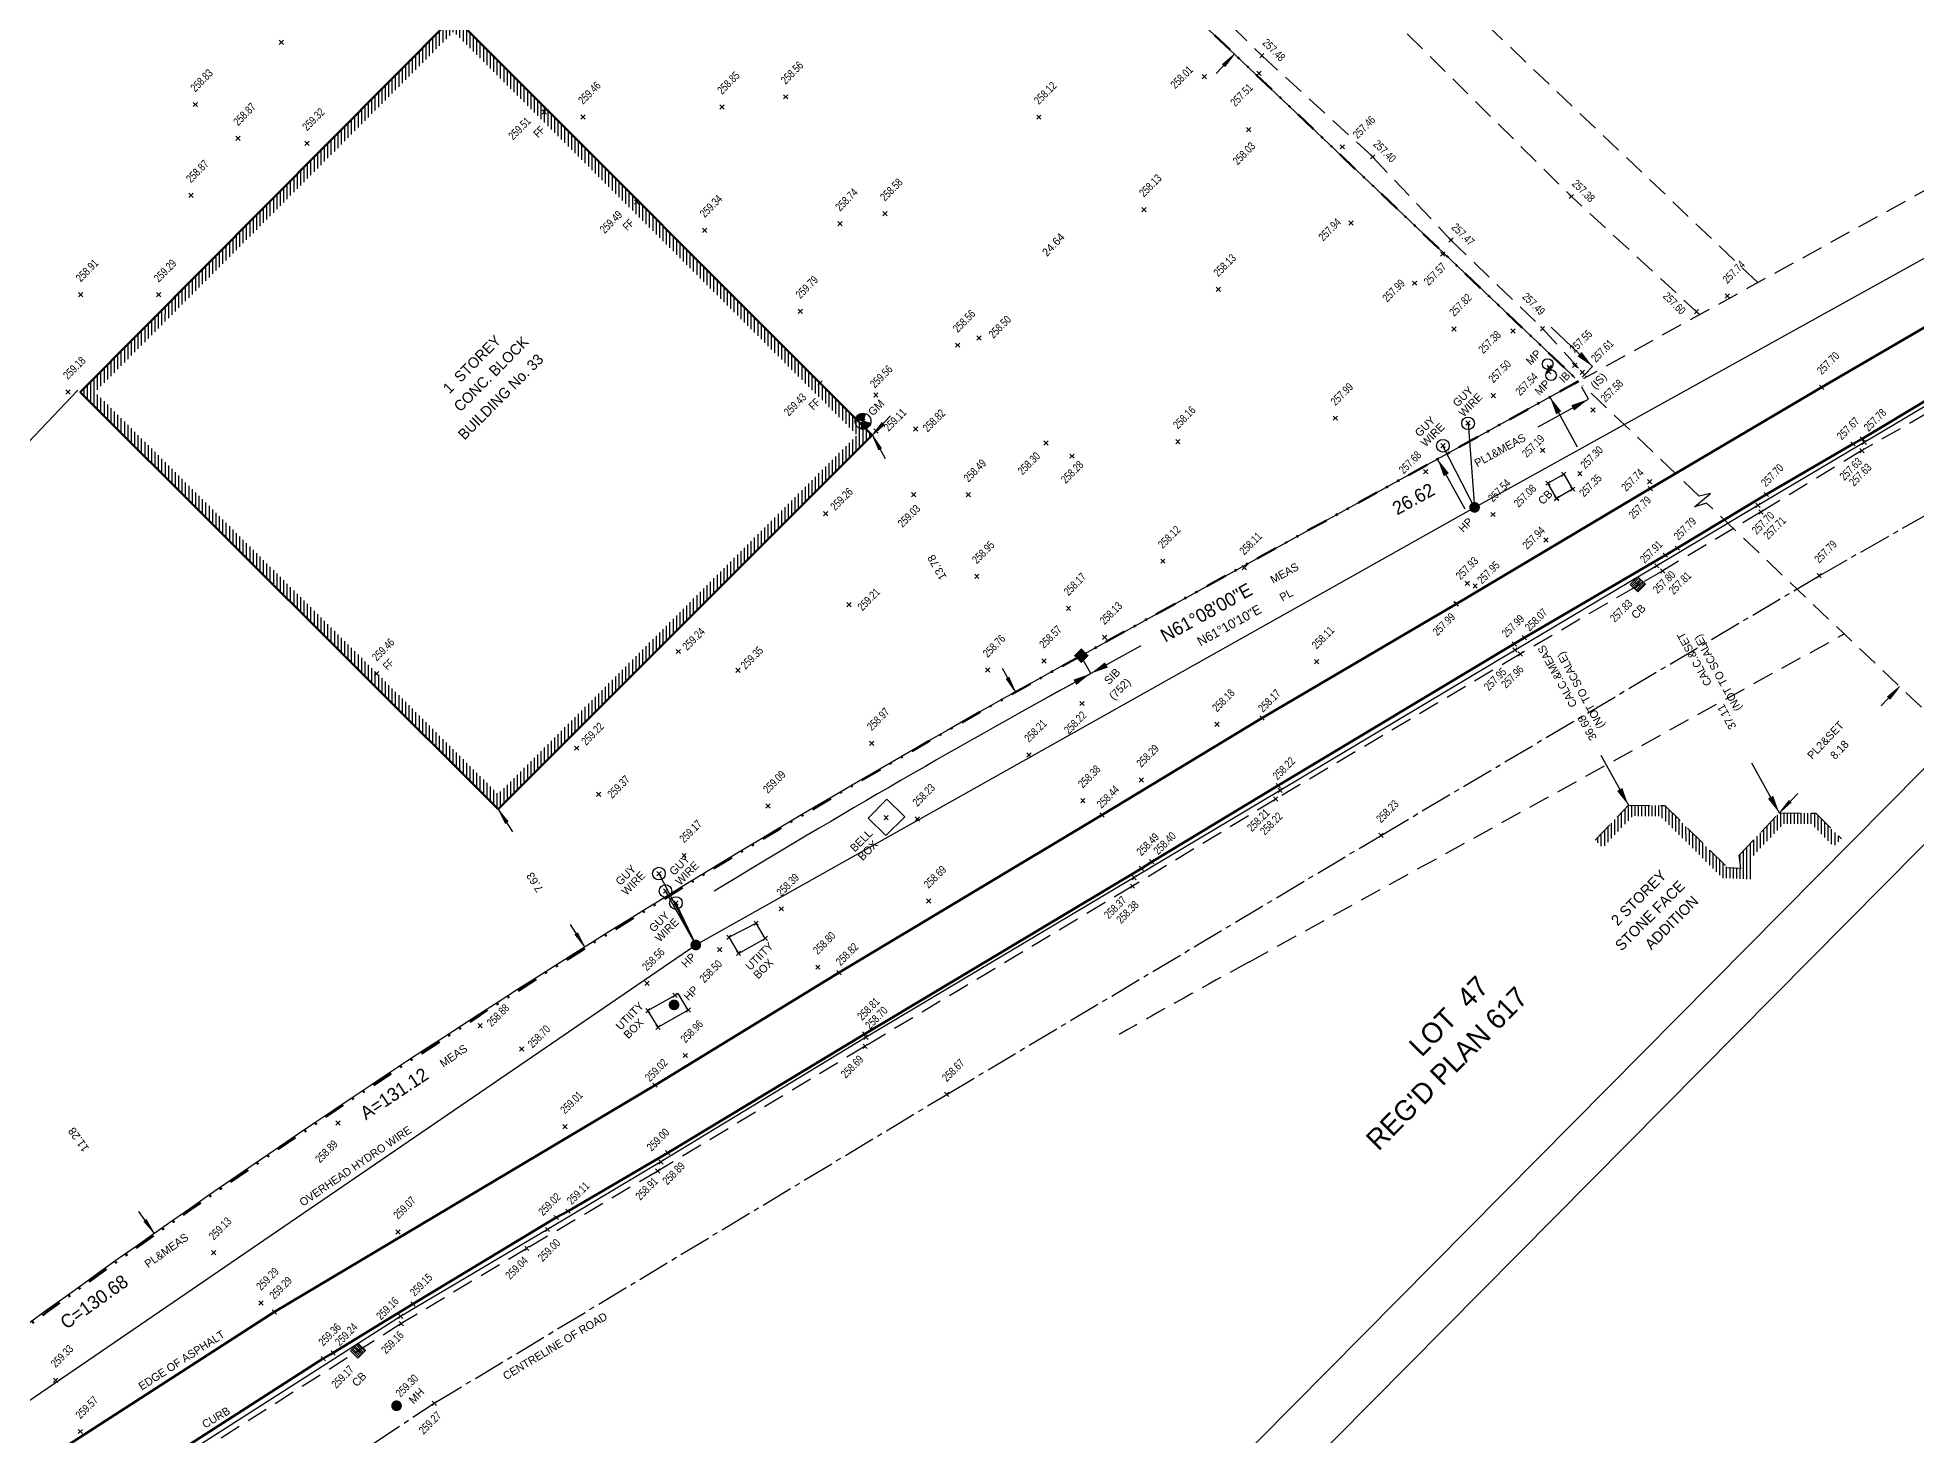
# Model space of a CAD drawing. Header units: metres. Extents: x 588040 to 588395, y 4834075 to 4834430.
# Drawn here: x 588261.8 to 588349.9, y 4834211 to 4834276.6 of the extents above; entities that cross this region are included whole.
import ezdxf
from ezdxf.enums import TextEntityAlignment as Align

# ---------------------------------------------------------------- set-up
doc = ezdxf.new("R2010")
doc.units = ezdxf.units.M
doc.header["$LTSCALE"] = 2
doc.set_wipeout_variables(frame=1)
doc.header["$PDMODE"] = 3
doc.header["$PDSIZE"] = 0.1
for name, pattern in [('CENTER', [2, 1.25, -0.25, 0.25, -0.25]), ('CENTER2', [1.125, 0.75, -0.125, 0.125, -0.125]), ('DASH2DOT', [1.25, 0.5, -0.25, 0, -0.25, 0, -0.25]), ('DASHED', [0.75, 0.5, -0.25])]:
    doc.linetypes.add(name, pattern=pattern)
for name, color, linetype in [('A-BARS', 20, 'Continuous'), ('A-BORDER', 135, 'Continuous'), ('A-HATCH', 8, 'Continuous'), ('A-LABLE', 30, 'Continuous'), ('A-METHOD', 41, 'Continuous'), ('A-SETBACKS', 124, 'Continuous'), ('A-UL', 4, 'DASHED'), ('A-ULTEXT', 4, 'Continuous'), ('BEARING1', 1, 'Continuous'), ('DISTANCE1', 3, 'Continuous'), ('ELEVATION-ASPHALT', 8, 'Continuous'), ('ELEVATION-CB', 6, 'Continuous'), ('ELEVATION-CL', 4, 'Continuous'), ('ELEVATION-CURB', 4, 'Continuous'), ('ELEVATION-FF', 6, 'Continuous'), ('ELEVATION-GUTTER', 11, 'Continuous'), ('ELEVATION-MH', 6, 'Continuous'), ('LINE-ASPHALT', 8, 'DASHED'), ('LINE-BLD', 1, 'Continuous'), ('LINE-BOUNDARY', 2, 'Continuous'), ('LINE-CL', 4, 'CENTER'), ('LINE-CURB', 131, 'Continuous'), ('LINE-FENCE', 11, 'FENCELINE 3'), ('LINE-GUTTER', 11, 'Continuous'), ('LINE-UTILITY', 5, 'Continuous'), ('LINE-UTILITY BOX', 6, 'Continuous'), ('MSPOINT-ASPHALT', 8, 'Continuous'), ('MSPOINT-BBX', 11, 'Continuous'), ('MSPOINT-CB', 6, 'Continuous'), ('MSPOINT-CL', 4, 'Continuous'), ('MSPOINT-CURB', 131, 'Continuous'), ('MSPOINT-FF', 6, 'Continuous'), ('MSPOINT-GAS', 40, 'Continuous'), ('MSPOINT-GROUND', 10, 'Continuous'), ('MSPOINT-GUTTER', 11, 'Continuous'), ('MSPOINT-MH', 6, 'Continuous'), ('MSPOINT-POST', 21, 'Continuous'), ('MSPOINT-UTILITY', 5, 'Continuous'), ('MSPOINT-UTILITY BOX', 6, 'Continuous'), ('SYMBOL-BBX', 6, 'Continuous'), ('SYMBOL-CB', 6, 'Continuous'), ('SYMBOL-GAS', 40, 'Continuous'), ('SYMBOL-MH', 6, 'Continuous'), ('SYMBOL-POST', 21, 'Continuous'), ('SYMBOL-UTILITY', 5, 'Continuous'), ('T-HYDRO', 9, 'OVERHEAD')]:
    doc.layers.add(name, color=color, linetype=linetype)
for name, color, linetype, lineweight in [('ELEVATION-GROUND', 10, 'Continuous', 5), ('SP-EXISTING BUILDINGS', 162, 'Continuous', 50), ('SP-LIMIT', 222, 'DASH2DOT', 50), ('SP-STREET', 7, 'Continuous', 50)]:
    doc.layers.add(name, color=color, linetype=linetype, lineweight=lineweight)
doc.styles.add('BEARING1', font='MSURVEY.SHX', dxfattribs={"height": 0.375})
doc.styles.add('DISTANCE1', font='MSURVEY.SHX', dxfattribs={"height": 0.375})
doc.styles.add('DS175', font='MSDASHED.SHX', dxfattribs={"height": 1.09375})
doc.styles.add('ELEVATION', font='MSURVEY.SHX', dxfattribs={"width": 0.8, "height": 0.375})
doc.styles.add('LEROY60', font='MSURVEY.SHX', dxfattribs={"height": 0.3})
doc.styles.add('LY060', font='MSURVEY.SHX', dxfattribs={"height": 0.15})
doc.linetypes.add('FENCELINE 3', pattern='A,0.3,-0.05,["X",Standard,S=0.1,R=0,X=0,Y=-0.05],-0.125', length=0.475)
doc.linetypes.add('OVERHEAD', pattern='A,0.5,-0.2,["OH",Standard,S=0.1,R=0,X=-0.1,Y=-0.05],-0.2', length=0.9)

# ---------------------------------------------------------------- blocks, each defined once
blk = doc.blocks.new('ICM_FSIP')
at = {"const_width": 1}
blk.add_lwpolyline([(-0.5, 0, 1), (0.5, 0, 1)], format="xyb", close=True, dxfattribs=at)
blk = doc.blocks.new('CBIMP')
for p, q in [((-1, -1), (-1, 1)), ((-0.7, -1), (-0.7, 1)), ((-0.39, -1), (-0.39, 1)), ((-0.09, -1), (-0.09, 1)), ((0.21, -1), (0.21, 1)), ((0.52, -1), (0.52, 1)), ((0.82, -1), (0.82, 1))]:
    blk.add_line(p, q)
blk.add_lwpolyline([(1, -1), (1, 1), (-1, 1), (-1, -1)], close=True)
blk = doc.blocks.new('MMARR')
for p, q in [((0.5, 0), (3, 0.25)), ((0.03, 0), (5, 0)), ((0.5, 0), (3, -0.25))]:
    blk.add_line(p, q)
blk.add_solid([(0.5, 0), (3, 0.25), (0.5, 0), (3, -0.25)])
blk = doc.blocks.new('ICI_FSC')
for p, q in [((4.2, -4.2), (-4.2, 4.2)), ((0, 0), (-4.2, -4.2)), ((0, 0), (4.2, 4.2))]:
    blk.add_line(p, q)
at = {"const_width": 5.96}
for points in [[(2.1, 2.1, 0.41373), (-2.1, 2.1, -0.245163)], [(2.1, -2.1, -0.41373), (-2.1, -2.1, 0.245163)]]:
    blk.add_lwpolyline(points, format="xyb", dxfattribs=at)
blk.add_circle((0, 0), 5.96)

msp = doc.modelspace()

# ---------------------------------------------------------------- hatches: boundary and pattern name
at = {"layer": 'A-HATCH', "transparency": 33554687}
h = msp.add_hatch(dxfattribs=at)
h.set_pattern_fill('ANSI31', color=256, scale=0.05, angle=45)
h.paths.add_polyline_path([(588263.816, 4834259.946), (588281.327, 4834277.547), (588300.947, 4834257.933), (588283.413, 4834240.4)])
h.paths.add_polyline_path([(588264.522, 4834259.947), (588281.328, 4834276.839), (588300.24, 4834257.933), (588283.413, 4834241.107)], flags=16)
h = msp.add_hatch(dxfattribs=at)
h.set_pattern_fill('ANSI31', color=256, scale=0.05, angle=45)
h.paths.add_polyline_path([(588335.193, 4834238.598), (588336.603, 4834240.081), (588337.89, 4834240.07), (588340.815, 4834237.172), (588342.226, 4834237.112), (588342.105, 4834238.068), (588343.675, 4834239.719), (588344.962, 4834239.707), (588346.022, 4834238.658), (588346.374, 4834239.013), (588345.17, 4834240.206), (588343.462, 4834240.221), (588341.579, 4834238.241), (588341.656, 4834237.637), (588341.03, 4834237.663), (588338.098, 4834240.568), (588336.39, 4834240.583), (588334.831, 4834238.943)])

# ---------------------------------------------------------------- linework, layer by layer
at = {"layer": 'A-BARS'}
msp.add_solid([(588310.395, 4834247.592, 173.064), (588310.747, 4834247.947, 173.064), (588310.75, 4834247.24, 173.064), (588311.102, 4834247.595, 173.064)], dxfattribs=at)
at = {"layer": 'A-BORDER', "color": 2}
msp.add_line((588391.516, 4834283.954), (588187.858, 4834078.413), dxfattribs=at)
at = {"layer": 'A-BORDER', "color": 1}
msp.add_line((588395.051, 4834283.97), (588187.874, 4834074.878), dxfattribs=at)
at = {"layer": 'A-LABLE'}
for p, q in [((588332.768, 4834262.996, -0.057), (588334.712, 4834261.147, -0.057)), ((588334.712, 4834261.147, -0.057), (588334.053, 4834260.454, -0.057)), ((588332.166, 4834258.321), (588334.516, 4834259.616)), ((588334.011, 4834257.366), (588332.715, 4834259.716)), ((588334.516, 4834259.616), (588334.054, 4834260.454)), ((588328.74, 4834254.46), (588327.445, 4834256.81)), ((588311.184, 4834246.754), (588310.723, 4834247.592)), ((588313.535, 4834248.05), (588311.184, 4834246.754)), ((588308.834, 4834245.459), (588311.184, 4834246.754)), ((588335.095, 4834242.933), (588336.39, 4834240.583)), ((588342.167, 4834242.571), (588343.462, 4834240.221))]:
    msp.add_line(p, q, dxfattribs=at)
at = {"layer": 'A-LABLE', "elevation": -0.041}
msp.add_lwpolyline([(588340.057, 4834254.745), (588339.495, 4834254.565), (588340.239, 4834255.195), (588339.71, 4834255.075)], dxfattribs=at)
at = {"layer": 'A-LABLE'}
msp.add_arc((588530.541, 4833846.703), 456.243, 118.73713, 121.29719, dxfattribs=at)
at = {"layer": 'A-LABLE', "color": 30}
for points in [[(588334.003, 4834261.625, -0.057), (588334.712, 4834261.147, -0.057), (588334.196, 4834261.829, -0.057)], [(588333.247, 4834259.046), (588332.715, 4834259.716), (588333.001, 4834258.91)], [(588333.846, 4834259.085), (588334.516, 4834259.616), (588333.71, 4834259.331)], [(588327.977, 4834256.141), (588327.445, 4834256.81), (588327.73, 4834256.004)], [(588311.854, 4834247.286), (588311.184, 4834246.754), (588311.991, 4834247.04)], [(588310.514, 4834246.222), (588311.184, 4834246.754), (588310.378, 4834246.468)], [(588335.858, 4834241.253), (588336.39, 4834240.583), (588336.104, 4834241.39)], [(588342.93, 4834240.891), (588343.462, 4834240.221), (588343.176, 4834241.027)]]:
    msp.add_solid(points, dxfattribs=at)
at = {"layer": 'A-UL', "extrusion": (-0.001402, 0.001333, 0.999998)}
msp.add_line((588342.453, 4834265.084, -0.051), (588212.372, 4834388.764, -0.399), dxfattribs=at)
at = {"layer": 'A-UL'}
for p, q in [((588334.053, 4834260.454), (588357.384, 4834273.315)), ((588339.71, 4834255.075, -0.042), (588334.053, 4834260.454, -0.057)), ((588351.211, 4834244.14, -0.011), (588340.057, 4834254.745, -0.041)), ((588318.629, 4834233.251, -0.024), (588346.503, 4834248.617, -0.024))]:
    msp.add_line(p, q, dxfattribs=at)
msp.add_arc((588530.541, 4833846.703), 440.824, 118.73713, 119.64202, dxfattribs=at)
at = {"layer": 'LINE-ASPHALT'}
for p, q in [((588352.483, 4834264.275), (588345.452, 4834260.176)), ((588345.452, 4834260.176), (588337.411, 4834255.423)), ((588337.411, 4834255.423), (588328.33, 4834250.031)), ((588328.305, 4834250.013), (588319.209, 4834244.667)), ((588328.33, 4834250.031), (588328.305, 4834250.013)), ((588319.209, 4834244.667), (588311.716, 4834240.127)), ((588311.716, 4834240.127), (588299.391, 4834232.739)), ((588299.391, 4834232.739), (588290.766, 4834227.464)), ((588290.766, 4834227.464), (588272.92, 4834216.834)), ((588272.92, 4834216.834), (588261.355, 4834209.371))]:
    msp.add_line(p, q, dxfattribs=at)
at = {"layer": 'LINE-ASPHALT', "flags": 128}
msp.add_lwpolyline([(588339.728, 4834263.582), (588333.72, 4834269.116), (588325.87, 4834276.89), (588316.759, 4834285.892), (588309.448, 4834293.162), (588302.347, 4834299.816), (588294.236, 4834307.283), (588286.871, 4834314.283), (588280.668, 4834320.217), (588272.337, 4834328.471), (588261.205, 4834338.534), (588255.74, 4834344.256), (588248.411, 4834351.335), (588240.963, 4834358.741), (588232.48, 4834366.532), (588224.063, 4834374.691), (588215.782, 4834381.559), (588208.126, 4834386.503), (588207.803, 4834386.614)], dxfattribs=at)
at = {"layer": 'LINE-ASPHALT', "elevation": 257.474}
msp.add_lwpolyline([(588202.725, 4834381.536), (588204.55, 4834381.249), (588209.385, 4834379.613), (588213.959, 4834376.36), (588221.886, 4834368.942), (588228.483, 4834362.374), (588235.462, 4834355.86), (588241.824, 4834349.359), (588250.179, 4834341.368), (588256.745, 4834334.986), (588263.863, 4834327.928), (588269.103, 4834323.158), (588276.744, 4834315.985), (588281.448, 4834311.452), (588288.529, 4834304.616), (588296.2, 4834297.255), (588299.668, 4834293.995), (588305.548, 4834288.866), (588313.503, 4834281.311), (588319.206, 4834275.718), (588324.401, 4834270.977), (588328.073, 4834267.075), (588332.363, 4834262.927), (588334.426, 4834260.659)], dxfattribs=at)
at = {"layer": 'LINE-BLD'}
for p, q in [((588281.327, 4834277.547, 261.172), (588263.816, 4834259.946, 260.924)), ((588300.947, 4834257.933, 259.462), (588281.327, 4834277.547, 261.172)), ((588263.816, 4834259.946, 260.924), (588283.413, 4834240.4, 259.644)), ((588283.413, 4834240.4, 259.644), (588300.947, 4834257.933, 259.462))]:
    msp.add_line(p, q, dxfattribs=at)
at = {"layer": 'LINE-BLD', "linetype": 'DASHED'}
for p, q in [((588334.831, 4834238.943), (588336.39, 4834240.583)), ((588336.39, 4834240.583), (588338.098, 4834240.568)), ((588338.098, 4834240.568), (588341.03, 4834237.663)), ((588341.579, 4834238.241), (588343.462, 4834240.221)), ((588343.462, 4834240.221), (588345.17, 4834240.206)), ((588345.17, 4834240.206), (588346.374, 4834239.013)), ((588341.03, 4834237.663), (588341.656, 4834237.637)), ((588341.656, 4834237.637), (588341.579, 4834238.241))]:
    msp.add_line(p, q, dxfattribs=at)
at = {"layer": 'LINE-BOUNDARY'}
for p, q in [((588334.053, 4834260.454), (588209.372, 4834378.999)), ((588310.723, 4834247.592), (588334.053, 4834260.454))]:
    msp.add_line(p, q, dxfattribs=at)
msp.add_arc((588530.541, 4833846.703), 457.2, 118.73713, 135.16897, dxfattribs=at)
at = {"layer": 'LINE-CL', "linetype": 'CENTER2'}
for p, q in [((588345.332, 4834251.341, 257.785), (588365.449, 4834262.775, 257.449)), ((588324.794, 4834239.169, 258.231), (588345.332, 4834251.341, 257.785)), ((588304.439, 4834227.03, 258.668), (588324.794, 4834239.169, 258.231)), ((588280.415, 4834212.555, 259.272), (588304.439, 4834227.03, 258.668)), ((588256.907, 4834196.985, 259.695), (588280.415, 4834212.555, 259.272))]:
    msp.add_line(p, q, dxfattribs=at)
at = {"layer": 'LINE-CURB', "linetype": 'Continuous'}
for p, q in [((588353.764, 4834261.619), (588347.354, 4834257.758)), ((588353.912, 4834261.426), (588347.446, 4834257.589)), ((588347.446, 4834257.589), (588342.461, 4834254.639)), ((588346.918, 4834257.524), (588342.849, 4834255.147)), ((588347.354, 4834257.758), (588346.918, 4834257.524)), ((588342.461, 4834254.639), (588337.721, 4834251.806)), ((588342.849, 4834255.147), (588338.678, 4834252.632)), ((588338.678, 4834252.632), (588338.121, 4834252.306)), ((588337.721, 4834251.806), (588331.074, 4834247.856)), ((588338.121, 4834252.306), (588331.509, 4834248.433)), ((588331.509, 4834248.433), (588331.039, 4834248.143)), ((588331.039, 4834248.143), (588319.978, 4834241.506)), ((588331.074, 4834247.856), (588320.067, 4834241.277)), ((588320.067, 4834241.277), (588313.223, 4834237.193)), ((588319.978, 4834241.506), (588314.045, 4834237.934)), ((588313.559, 4834237.623), (588300.586, 4834229.859)), ((588314.045, 4834237.934), (588313.559, 4834237.623)), ((588313.223, 4834237.193), (588300.655, 4834229.706)), ((588300.655, 4834229.706), (588291.042, 4834223.865)), ((588300.586, 4834229.859), (588291.358, 4834224.295)), ((588291.042, 4834223.865), (588285.722, 4834220.699)), ((588291.358, 4834224.295), (588286.689, 4834221.558)), ((588286.137, 4834221.261), (588279.423, 4834217.211)), ((588286.689, 4834221.558), (588286.137, 4834221.261)), ((588285.722, 4834220.699), (588278.839, 4834216.625)), ((588278.839, 4834216.625), (588263.275, 4834206.676)), ((588279.423, 4834217.211), (588275.676, 4834214.909)), ((588275.676, 4834214.909), (588275.214, 4834214.647)), ((588275.214, 4834214.647), (588263.384, 4834207.038))]:
    msp.add_line(p, q, dxfattribs=at)
at = {"layer": 'LINE-FENCE'}
msp.add_line((588263.706, 4834260.044), (588255.333, 4834251.211), dxfattribs=at)
at = {"layer": 'LINE-GUTTER', "linetype": 'DASHED'}
for p, q in [((588354.34, 4834261.204), (588347.336, 4834257.209)), ((588347.336, 4834257.209), (588342.605, 4834254.329)), ((588342.605, 4834254.329), (588337.996, 4834251.567)), ((588337.996, 4834251.567), (588331.328, 4834247.676)), ((588331.328, 4834247.676), (588319.86, 4834240.871)), ((588319.86, 4834240.871), (588313.145, 4834236.789)), ((588313.145, 4834236.789), (588300.615, 4834229.288)), ((588300.615, 4834229.288), (588290.893, 4834223.439)), ((588290.893, 4834223.439), (588284.755, 4834219.809)), ((588284.755, 4834219.809), (588278.87, 4834216.287)), ((588278.87, 4834216.287), (588263.026, 4834206.212))]:
    msp.add_line(p, q, dxfattribs=at)
at = {"layer": 'LINE-UTILITY', "linetype": 'OVERHEAD'}
for p, q in [((588329.177, 4834254.545), (588370.737, 4834277.564)), ((588292.675, 4834234.033), (588329.177, 4834254.545)), ((588261.412, 4834212.66), (588292.675, 4834234.033))]:
    msp.add_line(p, q, dxfattribs=at)
at = {"layer": 'LINE-UTILITY'}
for p, q in [((588328.874, 4834258.485), (588329.177, 4834254.545)), ((588329.177, 4834254.545), (588327.693, 4834257.433)), ((588290.945, 4834237.382), (588292.675, 4834234.033)), ((588292.675, 4834234.033), (588291.254, 4834236.559)), ((588291.744, 4834236, 259.043), (588292.675, 4834234.033))]:
    msp.add_line(p, q, dxfattribs=at)
at = {"layer": 'LINE-UTILITY BOX', "linetype": 'Continuous'}
for p, q in [((588294.222, 4834234.394), (588295.504, 4834235.056)), ((588295.929, 4834234.339), (588295.504, 4834235.056)), ((588294.222, 4834234.394), (588294.675, 4834233.638)), ((588294.675, 4834233.638), (588295.929, 4834234.339)), ((588290.425, 4834230.955), (588291.843, 4834231.754)), ((588292.321, 4834230.98), (588291.843, 4834231.754)), ((588290.906, 4834230.176), (588290.425, 4834230.955)), ((588292.321, 4834230.98), (588290.906, 4834230.176))]:
    msp.add_line(p, q, dxfattribs=at)
at = {"layer": 'MSPOINT-ASPHALT'}
for p in [(588319.206, 4834275.718, 257.484), (588324.401, 4834270.977, 257.397), (588333.72, 4834269.116, 257.382), (588328.073, 4834267.075, 257.474), (588339.581, 4834263.717, 257.599), (588332.363, 4834262.927, 257.485), (588334.234, 4834260.87, 257.612), (588345.452, 4834260.176, 257.703), (588337.411, 4834255.423, 257.792), (588328.305, 4834250.013, 257.989), (588328.33, 4834250.031, 257.993), (588319.209, 4834244.667, 258.17), (588311.716, 4834240.127, 258.439), (588299.391, 4834232.739, 258.823), (588290.766, 4834227.464, 259.016), (588272.92, 4834216.834, 259.287)]:
    msp.add_point(p, dxfattribs=at)
at = {"layer": 'MSPOINT-BBX'}
msp.add_point((588301.599, 4834239.996, 258.432), dxfattribs=at)
at = {"layer": 'MSPOINT-CB'}
for p in [(588333.355, 4834256.096, 257.084), (588332.618, 4834255.681, 257.077), (588333.773, 4834255.397, 257.348), (588333.024, 4834254.959, 257.374), (588333.026, 4834254.978, 257.378), (588336.831, 4834250.937, 257.831), (588276.837, 4834215.018, 259.168)]:
    msp.add_point(p, dxfattribs=at)
at = {"layer": 'MSPOINT-CL'}
for p in [(588345.332, 4834251.341, 257.785), (588324.794, 4834239.169, 258.231), (588304.439, 4834227.03, 258.668), (588280.415, 4834212.555, 259.272)]:
    msp.add_point(p, dxfattribs=at)
at = {"layer": 'MSPOINT-CURB'}
for p in [(588347.354, 4834257.758, 257.778), (588346.918, 4834257.524, 257.669), (588347.446, 4834257.589, 257.631), (588342.849, 4834255.147, 257.702), (588342.461, 4834254.639, 257.701), (588338.678, 4834252.632, 257.793), (588337.721, 4834251.806, 257.797), (588338.121, 4834252.306, 257.906), (588331.039, 4834248.143, 257.993), (588331.509, 4834248.433, 258.067), (588331.074, 4834247.856, 257.947), (588319.978, 4834241.506, 258.222), (588320.067, 4834241.277, 258.209), (588313.559, 4834237.623, 258.493), (588314.045, 4834237.934, 258.397), (588313.223, 4834237.193, 258.37), (588300.586, 4834229.859, 258.811), (588300.655, 4834229.706, 258.696), (588291.358, 4834224.295, 259.001), (588291.042, 4834223.865, 258.89), (588286.137, 4834221.261, 259.016), (588286.689, 4834221.558, 259.112), (588285.722, 4834220.699, 259.003), (588278.839, 4834216.625, 259.161), (588279.423, 4834217.211, 259.154), (588275.214, 4834214.647, 259.358), (588275.676, 4834214.909, 259.239)]:
    msp.add_point(p, dxfattribs=at)
at = {"layer": 'MSPOINT-FF'}
for p in [(588285.579, 4834273.078, 259.507), (588289.904, 4834268.864, 259.493), (588298.495, 4834260.37, 259.429), (588277.721, 4834246.747, 259.458)]:
    msp.add_point(p, dxfattribs=at)
at = {"layer": 'MSPOINT-GAS'}
msp.add_point((588300.514, 4834258.583, 259.71), dxfattribs=at)
at = {"layer": 'MSPOINT-GROUND'}
for p in [(588273.248, 4834276.344, 258.766), (588316.512, 4834274.729, 258.007), (588319.071, 4834274.888, 257.513), (588296.881, 4834273.789, 258.562), (588269.21, 4834273.429, 258.832), (588287.389, 4834272.845, 259.462), (588293.906, 4834273.313, 258.849), (588308.753, 4834272.835, 258.123), (588271.221, 4834271.842, 258.873), (588318.59, 4834272.255, 258.029), (588274.454, 4834271.604, 259.321), (588322.979, 4834271.444, 257.459), (588269.01, 4834269.171, 258.874), (588301.54, 4834268.31, 258.582), (588313.68, 4834268.503, 258.13), (588293.089, 4834267.536, 259.344), (588299.437, 4834267.84, 258.741), (588323.384, 4834267.87, 257.936), (588327.683, 4834266.421, 257.569), (588326.366, 4834265.055, 257.988), (588263.842, 4834264.521, 258.907), (588267.499, 4834264.509, 259.287), (588317.167, 4834264.765, 258.125), (588341.03, 4834264.449, 257.739), (588297.578, 4834263.739, 259.79), (588304.952, 4834262.148, 258.562), (588305.949, 4834262.489, 258.499), (588328.219, 4834262.905, 257.816), (588330.979, 4834262.807, 257.384), (588332.699, 4834261.054, 257.538), (588333.866, 4834261.201, 257.553), (588263.244, 4834259.953, 259.181), (588301.114, 4834259.816, 259.559), (588330.058, 4834259.786, 257.505), (588322.658, 4834258.725, 257.988), (588334.733, 4834259.105, 257.582), (588301.127, 4834258.123, 259.111), (588302.987, 4834258.215, 258.816), (588309.094, 4834257.558, 258.303), (588310.312, 4834256.945, 258.277), (588315.27, 4834257.629, 258.162), (588332.369, 4834257.213, 257.192), (588326.892, 4834256.215, 257.679), (588334.114, 4834256.119, 257.302), (588302.885, 4834255.143, 259.033), (588305.455, 4834255.143, 258.49), (588337.382, 4834255.75, 257.742), (588298.764, 4834254.246, 259.262), (588330.037, 4834254.21, 257.539), (588332.527, 4834253.02, 257.94), (588314.565, 4834252.023, 258.12), (588318.381, 4834251.721, 258.114), (588305.847, 4834251.312, 258.949), (588328.836, 4834250.981, 257.927), (588329.208, 4834250.856, 257.952), (588299.858, 4834249.987, 259.211), (588310.145, 4834249.815, 258.172), (588311.834, 4834248.456, 258.133), (588291.852, 4834247.789, 259.237), (588308.999, 4834247.347, 258.568), (588321.772, 4834247.314, 258.106), (588294.649, 4834246.907, 259.35), (588306.356, 4834246.92, 258.76), (588310.773, 4834245.352, 258.221), (588317.106, 4834244.373, 258.184), (588287.094, 4834243.258, 259.224), (588300.923, 4834243.49, 258.972), (588308.297, 4834242.943, 258.211), (588288.127, 4834241.096, 259.367), (588313.557, 4834241.77, 258.291), (588296.056, 4834240.548, 259.094), (588310.817, 4834240.8, 258.383), (588303.06, 4834239.937, 258.23), (588292.131, 4834238.229, 259.168), (588296.687, 4834235.727, 258.388), (588303.585, 4834236.095, 258.689), (588293.798, 4834233.816, 258.5), (588290.384, 4834232.23, 258.561), (588298.396, 4834232.995, 258.797), (588282.566, 4834230.246, 258.885), (588284.518, 4834229.152, 258.701), (588292.186, 4834228.853, 258.96), (588275.903, 4834225.684, 258.891), (588286.547, 4834225.522, 259.015), (588278.72, 4834220.586, 259.073), (588270.08, 4834219.615, 259.125), (588272.299, 4834217.255, 259.289), (588262.671, 4834213.634, 259.329), (588263.829, 4834211.23, 259.571)]:
    msp.add_point(p, dxfattribs=at)
at = {"layer": 'MSPOINT-GUTTER'}
for p in [(588347.336, 4834257.209, 257.634), (588342.605, 4834254.329, 257.708), (588337.996, 4834251.567, 257.813), (588331.328, 4834247.676, 257.957), (588319.86, 4834240.871, 258.222), (588313.145, 4834236.789, 258.379), (588300.615, 4834229.288, 258.689), (588290.893, 4834223.439, 258.912), (588284.755, 4834219.809, 259.037), (588278.87, 4834216.287, 259.16)]:
    msp.add_point(p, dxfattribs=at)
at = {"layer": 'MSPOINT-MH'}
msp.add_point((588278.647, 4834212.436, 259.296), dxfattribs=at)
at = {"layer": 'MSPOINT-POST'}
for p in [(588332.649, 4834260.911, 257.447), (588332.679, 4834261.114, 257.456)]:
    msp.add_point(p, dxfattribs=at)
at = {"layer": 'MSPOINT-UTILITY'}
for p in [(588328.873, 4834258.494, 257.569), (588327.693, 4834257.433, 257.617), (588329.177, 4834254.545, 257.914), (588290.945, 4834237.382, 259.193), (588291.254, 4834236.559, 259.16), (588291.744, 4834236, 259.043), (588292.675, 4834234.033, 258.584), (588291.655, 4834231.227, 259.79)]:
    msp.add_point(p, dxfattribs=at)
at = {"layer": 'MSPOINT-UTILITY BOX'}
for p in [(588295.504, 4834235.056, 258.559), (588294.222, 4834234.394, 258.577), (588295.929, 4834234.339, 258.563), (588294.675, 4834233.638, 258.53), (588291.698, 4834231.672, 258.853), (588290.425, 4834230.955, 258.817), (588292.321, 4834230.98, 258.893), (588290.906, 4834230.176, 258.878)]:
    msp.add_point(p, dxfattribs=at)
at = {"layer": 'SP-EXISTING BUILDINGS', "elevation": 260.924}
msp.add_lwpolyline([(588263.816, 4834259.946), (588281.327, 4834277.547), (588300.947, 4834257.933), (588283.413, 4834240.4)], close=True, dxfattribs=at)
at = {"layer": 'SYMBOL-BBX', "elevation": 258.432}
msp.add_lwpolyline([(588301.589, 4834239.159), (588302.468, 4834240.047), (588301.637, 4834240.87), (588300.758, 4834239.983)], close=True, dxfattribs=at)
at = {"layer": 'SYMBOL-CB'}
for p, q in [((588332.618, 4834255.681), (588333.355, 4834256.096)), ((588333.355, 4834256.096), (588333.773, 4834255.397)), ((588333.026, 4834254.978), (588332.618, 4834255.681)), ((588333.773, 4834255.397), (588333.024, 4834254.959))]:
    msp.add_line(p, q, dxfattribs=at)
at = {"layer": 'SYMBOL-POST'}
for centre in [(588332.608, 4834261.263), (588332.764, 4834260.741)]:
    msp.add_circle(centre, 0.25, dxfattribs=at)
at = {"layer": 'SYMBOL-UTILITY'}
for centre in [(588328.874, 4834258.485), (588327.693, 4834257.433), (588290.945, 4834237.382), (588291.254, 4834236.559), (588291.744, 4834236)]:
    msp.add_circle(centre, 0.296, dxfattribs=at)

# ---------------------------------------------------------------- block references
at = {"layer": 'A-SETBACKS', "xscale": 0.25, "yscale": 0.25, "zscale": 0.25}
for p, rotation in [((588317.924, 4834275.789), 226.445160027935), ((588300.947, 4834257.933), 46.445160027935), ((588300.947, 4834257.933), 299.175079802423), ((588307.665, 4834245.9), 119.175079802423), ((588349.099, 4834246.149), 226.4433319505291), ((588343.462, 4834240.221), 46.44333195052901), ((588283.413, 4834240.4), 302.116921472768), ((588287.471, 4834233.936), 122.116921472768), ((588267.293, 4834220.512), 125.15435738449)]:
    msp.add_blockref('MMARR', p, dxfattribs=dict(at, rotation=rotation))
at = {"layer": 'SYMBOL-CB', "xscale": 0.25, "yscale": 0.25}
for p, rotation in [((588336.831, 4834250.937), 315.2636358721741), ((588276.837, 4834215.018), 45.26363585184026)]:
    msp.add_blockref('CBIMP', p, dxfattribs=dict(at, rotation=rotation))
at = {"layer": 'SYMBOL-GAS', "xscale": 0.06250000000000007, "yscale": 0.06250000000000007, "zscale": 1.25, "rotation": 27.4522571943989}
msp.add_blockref('ICI_FSC', (588300.514, 4834258.583, 259.71), dxfattribs=at)
at = {"layer": 'SYMBOL-MH', "xscale": 0.25, "yscale": 0.25}
msp.add_blockref('ICM_FSIP', (588278.647, 4834212.436), dxfattribs=at)
at = {"layer": 'SYMBOL-UTILITY', "xscale": 0.25, "yscale": 0.25}
for p in [(588329.177, 4834254.545), (588292.675, 4834234.033), (588291.655, 4834231.227)]:
    msp.add_blockref('ICM_FSIP', p, dxfattribs=at)

# ---------------------------------------------------------------- texts
at = {"layer": 'A-LABLE', "linetype": 'Continuous', "style": 'LEROY60'}
for s, height, rotation, p in [('1  STOREY', 0.5, 45.14306, (588281.126, 4834259.841, -820.44)), ('CONC. BLOCK', 0.5, 45.14306, (588281.637, 4834258.988, -820.44)), ('BUILDING No. 33', 0.5, 45.14306, (588281.83, 4834257.669, -820.44)), ('SIB', 0.375, 45.26364, (588312.038, 4834246.209, -1045.635)), ('(752)', 0.375, 45.26364, (588312.27, 4834245.489, -1045.635)), ('2 STOREY', 0.5, 45.14306, (588335.882, 4834234.903, -820.44)), ('STONE FACE', 0.5, 45.14306, (588336.068, 4834233.721, -820.44)), ('ADDITION', 0.5, 45.14306, (588337.465, 4834233.774, -820.44))]:
    msp.add_text(s, height=height, rotation=rotation, dxfattribs=at).set_placement(p)
at = {"layer": 'A-LABLE', "style": 'DISTANCE1'}
for s, rotation, p in [('MP', 45.13664, (588332.077, 4834261.445)), ('MP', 45.13664, (588332.487, 4834260.031)), ('(NOT TO SCALE)', 118.86694, (588340.746, 4834246.874)), ('(NOT TO SCALE)', 118.86694, (588334.323, 4834246.064))]:
    msp.add_text(s, height=0.375, rotation=rotation, dxfattribs=at).set_placement(p, align=Align.CENTER)
at = {"layer": 'A-LABLE', "style": 'LEROY60'}
for s, rotation, p in [('BELL', 45.26374, (588300.131, 4834238.359, -224.393)), ('BOX', 45.26374, (588300.498, 4834237.956, -224.393)), ('UTIITY', 45.26374, (588295.232, 4834232.817, -224.393)), ('BOX', 45.26374, (588295.599, 4834232.414, -224.393)), ('UTIITY', 45.26374, (588289.15, 4834230.013, -224.393)), ('BOX', 45.26374, (588289.517, 4834229.61, -224.393)), ('OVERHEAD HYDRO WIRE', 34.34352, (588274.258, 4834221.764, -224.393)), ('CENTRELINE OF ROAD', 31.06991, (588283.776, 4834213.627, -224.393)), ('EDGE OF ASPHALT', 32.83452, (588266.705, 4834213.144, -224.393)), ('CURB', 31.06991, (588269.674, 4834211.359, -224.393))]:
    msp.add_text(s, height=0.375, rotation=rotation, dxfattribs=at).set_placement(p)
at = {"layer": 'A-METHOD', "style": 'LEROY60'}
for s, rotation, p in [('(IS)', 45.2637, (588334.837, 4834260.059, -337.829)), ('PL1&MEAS', 28.86695, (588329.303, 4834256.419, -683.956)), ('MEAS', 28.86695, (588319.735, 4834250.958, -683.956)), ('PL', 28.86695, (588320.17, 4834250.127, -683.956)), ('MEAS', 34.81766, (588280.841, 4834228.28, -943.909)), ('PL&MEAS', 35.12745, (588267.001, 4834218.88, -943.374))]:
    msp.add_text(s, height=0.375, rotation=rotation, dxfattribs=at).set_placement(p)
at = {"layer": 'A-METHOD', "style": 'BEARING1'}
msp.add_text('N61°10\'10"E', height=0.4375, rotation=28.86695, dxfattribs=at).set_placement((588317.782, 4834248.826, -346.127), align=Align.CENTER)
at = {"layer": 'A-SETBACKS', "style": 'DISTANCE1'}
for s, rotation, p in [('24.64', 46.44516, (588309.571, 4834266.732, 259.462)), ('13.78', 119.17508, (588304.142, 4834251.825, 259.462)), ('CALC.&SET', 118.86695, (588339.648, 4834247.522)), ('CALC.&MEAS', 118.86695, (588333.226, 4834246.713)), ('36.68', 118.86695, (588334.624, 4834244.296)), ('37.11', 118.86695, (588341.158, 4834244.812)), ('PL2&SET', 46.44333, (588345.765, 4834243.503)), ('8.18', 46.44333, (588346.416, 4834243.056)), ('7.63', 122.11692, (588285.283, 4834237.068, 259.644)), ('11.28', 125.15436, (588263.894, 4834225.014, 259.878))]:
    msp.add_text(s, height=0.375, rotation=rotation, dxfattribs=at).set_placement(p, align=Align.CENTER)
at = {"layer": 'A-ULTEXT', "style": 'DS175'}
for s, p in [('LOT  47', (588326.691, 4834228.738, -38.624)), ("REG'D PLAN 617", (588324.675, 4834224.346, -38.624))]:
    msp.add_text(s, height=0.95, rotation=45.26378, dxfattribs=at).set_placement(p)
at = {"layer": 'BEARING1', "color": 3, "style": 'BEARING1'}
msp.add_text('N61°08\'00"E', height=0.625, rotation=28.86695, dxfattribs=at).set_placement((588316.755, 4834249.344, -346.127), align=Align.CENTER)
at = {"layer": 'DISTANCE1', "color": 3, "style": 'DISTANCE1'}
for s, rotation, p in [('26.62', 28.86695, (588326.162, 4834255.216, -346.127)), ('A=131.12', 33.52547, (588278.365, 4834227.327, -605.545)), ('C=130.68', 35.58336, (588264.29, 4834217.563, -605.545))]:
    msp.add_text(s, height=0.625, rotation=rotation, dxfattribs=at).set_placement(p, align=Align.TOP_CENTER)
at = {"layer": 'ELEVATION-ASPHALT', "style": 'ELEVATION', "width": 0.8}
for s, rotation, p in [('257.48', 315.26389, (588319.206, 4834276.281)), ('257.40', 315.26389, (588324.401, 4834271.539)), ('257.38', 315.26389, (588333.72, 4834269.679)), ('257.47', 315.26389, (588328.073, 4834267.638)), ('257.49', 315.26389, (588331.386, 4834264.383)), ('257.60', 315.26389, (588337.98, 4834264.413)), ('257.61', 45.26389, (588334.867, 4834261.317)), ('257.70', 45.26389, (588345.452, 4834260.738)), ('257.79', 45.26389, (588336.625, 4834253.975)), ('257.99', 45.26389, (588327.439, 4834248.499)), ('258.17', 45.26389, (588319.259, 4834244.914)), ('258.44', 45.26389, (588311.693, 4834240.411)), ('258.82', 45.26389, (588299.465, 4834233.035)), ('259.02', 45.26389, (588290.521, 4834227.603)), ('259.29', 45.26389, (588272.92, 4834217.396))]:
    msp.add_text(s, height=0.375, rotation=rotation, dxfattribs=at).set_placement(p)
at = {"layer": 'ELEVATION-CB', "style": 'ELEVATION', "width": 0.8}
for s, p in [('257.35', (588334.31, 4834255.009)), ('257.08', (588331.239, 4834254.521)), ('257.83', (588335.751, 4834249.131)), ('259.17', (588275.819, 4834213.225))]:
    msp.add_text(s, height=0.375, rotation=45.26389, dxfattribs=at).set_placement(p)
at = {"layer": 'ELEVATION-CL', "style": 'ELEVATION', "width": 0.8}
for s, p in [('257.79', (588345.332, 4834251.904)), ('258.23', (588324.794, 4834239.731)), ('258.67', (588304.439, 4834227.593)), ('259.27', (588279.917, 4834211.07))]:
    msp.add_text(s, height=0.375, rotation=45.26389, dxfattribs=at).set_placement(p)
at = {"layer": 'ELEVATION-CURB', "style": 'ELEVATION', "width": 0.8}
for s, p in [('257.67', (588346.387, 4834257.675)), ('257.78', (588347.649, 4834258.075)), ('257.70', (588342.834, 4834255.483)), ('257.63', (588346.511, 4834255.779)), ('257.70', (588342.402, 4834253.251)), ('257.79', (588338.74, 4834252.982)), ('257.91', (588337.157, 4834251.896)), ('257.80', (588337.764, 4834250.474)), ('257.99', (588330.68, 4834248.415)), ('258.07', (588331.764, 4834248.713)), ('257.95', (588329.844, 4834245.926)), ('258.22', (588319.938, 4834241.743)), ('258.21', (588318.743, 4834239.316)), ('258.49', (588313.559, 4834238.185)), ('258.40', (588314.352, 4834238.238)), ('258.37', (588312.034, 4834235.227)), ('258.81', (588300.47, 4834230.474)), ('258.70', (588300.84, 4834230.054)), ('259.00', (588290.604, 4834224.341)), ('258.89', (588291.339, 4834222.763)), ('259.11', (588286.859, 4834221.836)), ('259.02', (588285.516, 4834221.314)), ('259.00', (588285.494, 4834219.164)), ('259.15', (588279.502, 4834217.541)), ('259.16', (588277.92, 4834216.433)), ('259.36', (588275.214, 4834215.209)), ('259.24', (588275.988, 4834215.214))]:
    msp.add_text(s, height=0.375, rotation=45.26389, dxfattribs=at).set_placement(p)
at = {"layer": 'ELEVATION-FF', "style": 'ELEVATION', "width": 0.8}
for s, p in [('259.51', (588284.112, 4834271.739)), ('FF', (588285.289, 4834271.846)), ('259.49', (588288.4, 4834267.353)), ('FF', (588289.473, 4834267.485)), ('259.43', (588297.031, 4834258.798)), ('FF', (588298.196, 4834259.078)), ('259.46', (588277.721, 4834247.31)), ('FF', (588278.232, 4834246.878))]:
    msp.add_text(s, height=0.375, rotation=45.26389, dxfattribs=at).set_placement(p)
at = {"layer": 'ELEVATION-GROUND', "style": 'ELEVATION', "width": 0.8}
for s, p in [('258.56', (588296.881, 4834274.351)), ('258.83', (588269.21, 4834273.991)), ('258.85', (588293.906, 4834273.876)), ('258.01', (588315.152, 4834274.139)), ('259.46', (588287.389, 4834273.407)), ('258.12', (588308.753, 4834273.397)), ('257.51', (588317.958, 4834273.306)), ('258.87', (588271.221, 4834272.405)), ('259.32', (588274.454, 4834272.167)), ('257.46', (588323.698, 4834271.795)), ('258.03', (588318.071, 4834270.569)), ('258.87', (588269.01, 4834269.734)), ('258.74', (588299.437, 4834268.402)), ('258.58', (588301.54, 4834268.872)), ('258.13', (588313.68, 4834269.065)), ('259.34', (588293.089, 4834268.099)), ('257.94', (588322.088, 4834267)), ('258.91', (588263.842, 4834265.083)), ('259.29', (588267.499, 4834265.071)), ('258.13', (588317.167, 4834265.327)), ('257.57', (588327.023, 4834264.913, -257.474)), ('257.74', (588341.03, 4834265.012)), ('259.79', (588297.578, 4834264.302)), ('257.99', (588325.084, 4834264.14)), ('257.82', (588328.219, 4834263.468)), ('258.56', (588304.952, 4834262.711)), ('258.50', (588306.625, 4834262.44)), ('257.38', (588329.583, 4834261.725)), ('257.55', (588333.866, 4834261.764)), ('259.18', (588263.244, 4834260.515)), ('257.50', (588330.058, 4834260.349)), ('259.56', (588301.067, 4834260.111)), ('257.54', (588331.317, 4834259.753)), ('257.58', (588335.314, 4834259.446)), ('257.99', (588322.658, 4834259.287)), ('259.11', (588301.713, 4834258.081)), ('258.82', (588303.539, 4834258.049)), ('258.16', (588315.27, 4834258.191)), ('257.19', (588331.626, 4834256.853)), ('258.30', (588307.987, 4834256.041)), ('257.68', (588325.853, 4834256.085)), ('257.30', (588334.368, 4834256.326)), ('258.49', (588305.455, 4834255.706)), ('258.28', (588310.016, 4834255.635)), ('257.74', (588336.283, 4834255.267)), ('259.26', (588299.208, 4834254.368)), ('257.54', (588330.037, 4834254.772)), ('259.03', (588302.369, 4834253.578)), ('258.12', (588314.565, 4834252.586)), ('257.94', (588331.648, 4834252.551)), ('258.95', (588305.847, 4834251.874)), ('258.11', (588318.381, 4834252.283)), ('257.93', (588328.525, 4834251.127)), ('257.95', (588329.529, 4834250.926)), ('258.17', (588310.145, 4834250.378)), ('259.21', (588300.481, 4834249.668)), ('258.13', (588311.834, 4834249.019)), ('259.24', (588292.271, 4834247.813)), ('258.76', (588306.356, 4834247.482)), ('258.57', (588308.999, 4834247.91)), ('258.11', (588321.772, 4834247.877)), ('259.35', (588295.006, 4834246.931)), ('258.18', (588317.106, 4834244.935)), ('258.97', (588300.923, 4834244.053)), ('258.22', (588310.16, 4834243.894)), ('259.22', (588287.536, 4834243.367)), ('258.21', (588308.297, 4834243.505)), ('258.29', (588313.557, 4834242.332)), ('259.37', (588288.755, 4834240.882)), ('259.09', (588296.056, 4834241.111)), ('258.38', (588310.817, 4834241.362)), ('258.23', (588303.06, 4834240.499)), ('259.17', (588292.131, 4834238.792)), ('258.69', (588303.585, 4834236.657)), ('258.39', (588296.687, 4834236.289)), ('258.80', (588298.396, 4834233.558)), ('258.56', (588290.384, 4834232.793)), ('258.50', (588293.076, 4834232.233)), ('258.88', (588283.102, 4834230.171)), ('258.70', (588285.024, 4834229.179)), ('258.96', (588292.186, 4834229.416)), ('259.01', (588286.547, 4834226.084)), ('258.89', (588275.061, 4834223.79)), ('259.07', (588278.72, 4834221.149)), ('259.13', (588270.08, 4834220.178)), ('259.29', (588272.299, 4834217.817)), ('259.33', (588262.671, 4834214.196)), ('259.57', (588263.829, 4834211.793))]:
    msp.add_text(s, height=0.375, rotation=45.26389, dxfattribs=at).set_placement(p)
at = {"layer": 'ELEVATION-GUTTER', "style": 'ELEVATION', "width": 0.8}
for s, p in [('257.63', (588346.959, 4834255.508)), ('257.71', (588342.945, 4834253.016)), ('257.81', (588338.506, 4834250.432)), ('257.96', (588330.652, 4834246.043)), ('258.22', (588319.351, 4834239.156)), ('258.38', (588312.609, 4834235.009)), ('258.69', (588299.699, 4834227.764)), ('258.91', (588290.072, 4834222.045)), ('259.04', (588283.977, 4834218.33)), ('259.16', (588278.153, 4834214.839))]:
    msp.add_text(s, height=0.375, rotation=45.26389, dxfattribs=at).set_placement(p)
at = {"layer": 'ELEVATION-MH', "style": 'ELEVATION', "width": 0.8}
msp.add_text('259.30', height=0.375, rotation=45.26389, dxfattribs=at).set_placement((588278.836, 4834212.811))
at = {"layer": 'SYMBOL-CB', "style": 'LY060'}
for p in [(588332.379, 4834254.642, -75.986), (588336.746, 4834249.284, -75.986), (588276.781, 4834213.299, -75.986)]:
    msp.add_text('CB', height=0.375, rotation=45.27803, dxfattribs=at).set_placement(p)
at = {"layer": 'SYMBOL-GAS', "style": 'LEROY60'}
msp.add_text('GM', height=0.375, rotation=45.26364, dxfattribs=at).set_placement((588300.975, 4834258.799, 98.701))
at = {"layer": 'SYMBOL-MH', "style": 'LY060'}
msp.add_text('MH', height=0.375, rotation=45.27803, dxfattribs=at).set_placement((588279.441, 4834212.491, 140.942))
at = {"layer": 'T-HYDRO', "color": 5, "lineweight": 0, "style": 'LY060'}
for s, p in [('GUY', (588328.38, 4834259.221, 113.436)), (' WIRE', (588328.565, 4834258.655, 113.436)), ('GUY', (588326.608, 4834257.818, 113.436)), (' WIRE', (588326.792, 4834257.253, 113.436)), ('HP', (588328.649, 4834253.341, 113.436)), ('GUY', (588289.14, 4834236.794, 113.436)), ('GUY', (588291.659, 4834237.266, 113.436)), (' WIRE', (588291.844, 4834236.7, 113.436)), (' WIRE', (588289.324, 4834236.229, 113.436)), ('GUY', (588290.707, 4834234.606, 113.436)), (' WIRE', (588290.892, 4834234.04, 113.436)), ('HP', (588292.228, 4834232.939, 113.436)), ('HP', (588292.335, 4834231.398, 113.436))]:
    msp.add_text(s, height=0.375, rotation=45.26364, dxfattribs=at).set_placement(p)

# ---------------------------------------------------------------- next in the draw order: wipeouts: each hides what was drawn before it
msp.add_wipeout([(588334.077, 4834260.083), (588333.722, 4834260.435), (588334.073, 4834260.79), (588334.429, 4834260.438)]).dxf.layer = 'A-BARS'

# ---------------------------------------------------------------- next in the draw order: linework, layer by layer
at = {"layer": 'SP-LIMIT'}
msp.add_lwpolyline([(588107.83, 4834250.33), (588209.372, 4834378.999), (588334.053, 4834260.454), (588310.723, 4834247.592, 0.070682), (588206.299, 4834169.038), (588197.966, 4834160.627)], format="xyb", close=True, dxfattribs=at)
at = {"layer": 'SP-STREET'}
for points in [[(588192.82, 4834149.855), (588200.189, 4834157.587), (588202.893, 4834160.253), (588209.964, 4834167.355), (588219.179, 4834175.967), (588230.176, 4834185.859), (588242.167, 4834195.324), (588252.487, 4834203.184), (588261.355, 4834209.371), (588272.92, 4834216.834), (588290.766, 4834227.464), (588299.391, 4834232.739), (588311.716, 4834240.127), (588319.209, 4834244.667), (588328.33, 4834250.031), (588337.411, 4834255.423), (588345.452, 4834260.176), (588352.483, 4834264.275)], [(588353.764, 4834261.619), (588347.354, 4834257.758), (588346.918, 4834257.524), (588342.849, 4834255.147), (588338.678, 4834252.632), (588338.121, 4834252.306), (588331.509, 4834248.433), (588331.039, 4834248.143), (588319.978, 4834241.506), (588314.045, 4834237.934), (588313.559, 4834237.623), (588300.586, 4834229.859), (588291.358, 4834224.295), (588286.689, 4834221.558), (588286.137, 4834221.261), (588279.423, 4834217.211), (588275.676, 4834214.909), (588275.214, 4834214.647), (588263.384, 4834207.038), (588252.51, 4834199.377), (588244.681, 4834193.45)]]:
    msp.add_lwpolyline(points, dxfattribs=at)

# ---------------------------------------------------------------- next in the draw order: texts
at = {"layer": 'A-LABLE', "linetype": 'Continuous', "style": 'LEROY60'}
msp.add_text('IB', height=0.375, rotation=45.26364, dxfattribs=at).set_placement((588333.365, 4834260.352, -1045.635))

doc.saveas('drawing.dxf')
